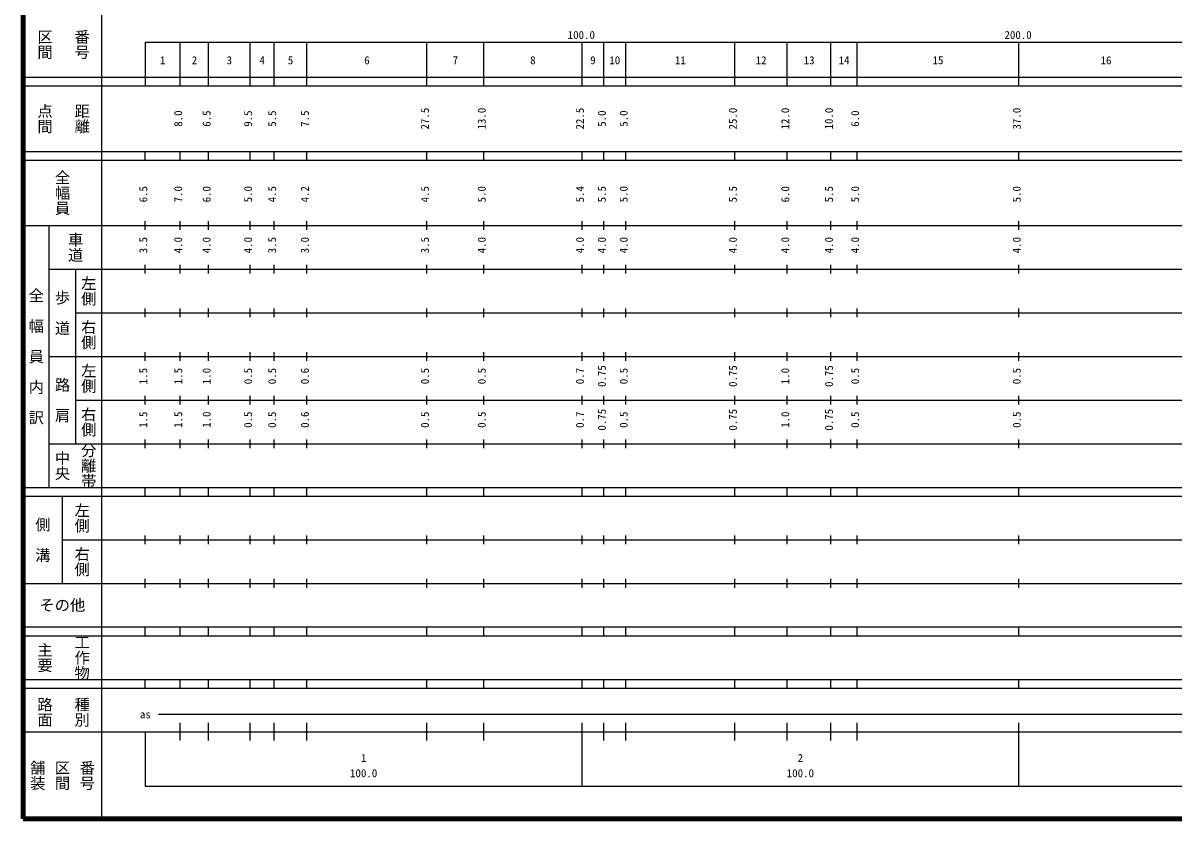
# Model space of a CAD drawing. Units: millimetres, scale not verified. Extents: x 40000 to 680000, y 20000 to 380000.
# Drawn here: x 40000 to 303549, y 20000 to 202409 of the extents above; entities that cross this region are included whole.
import ezdxf
from ezdxf.enums import TextEntityAlignment as Align

# ---------------------------------------------------------------- set-up
doc = ezdxf.new("R2010")
doc.units = ezdxf.units.MM
doc.header["$LTSCALE"] = 1000
doc.layers.add('M-TTL', color=2, linetype='Continuous', lineweight=140)
doc.layers.add('M-TTL-BAND', color=7, linetype='Continuous', lineweight=25)
doc.styles.add('@ＭＳ ゴシック', font='')
doc.styles.add('ＭＳ ゴシック', font='')
doc.styles.get('@ＭＳ ゴシック').set_extended_font_data('@MS Gothic')
doc.styles.get('ＭＳ ゴシック').set_extended_font_data('MS Gothic')

msp = doc.modelspace()

# ---------------------------------------------------------------- linework, layer by layer
at = {"layer": 'M-TTL'}
for p, q in [((40000, 380000), (40000, 20000)), ((40000, 20000), (680000, 20000))]:
    msp.add_line(p, q, dxfattribs=at)
at = {"layer": 'M-TTL-BAND'}
for p, q in [((58000, 370000), (58000, 20000)), ((68000, 198000), (579000, 198000)), ((68000, 198000), (68000, 188000)), ((76000, 188000), (76000, 198000)), ((82500, 188000), (82500, 198000)), ((92000, 188000), (92000, 198000)), ((97500, 188000), (97500, 198000)), ((105000, 188000), (105000, 198000)), ((132500, 188000), (132500, 198000)), ((145500, 188000), (145500, 198000)), ((168000, 188000), (168000, 198000)), ((173000, 188000), (173000, 198000)), ((178000, 188000), (178000, 198000)), ((203000, 188000), (203000, 198000)), ((215000, 188000), (215000, 198000)), ((225000, 188000), (225000, 198000)), ((231000, 188000), (231000, 198000)), ((268000, 188000), (268000, 198000)), ((40000, 190000), (579000, 190000)), ((40000, 188000), (579000, 188000)), ((40000, 173000), (579000, 173000)), ((68000, 171000), (68000, 173000)), ((76000, 171000), (76000, 173000)), ((82500, 171000), (82500, 173000)), ((92000, 171000), (92000, 173000)), ((97500, 171000), (97500, 173000)), ((105000, 171000), (105000, 173000)), ((132500, 171000), (132500, 173000)), ((145500, 171000), (145500, 173000)), ((168000, 171000), (168000, 173000)), ((173000, 171000), (173000, 173000)), ((178000, 171000), (178000, 173000)), ((203000, 171000), (203000, 173000)), ((215000, 171000), (215000, 173000)), ((225000, 171000), (225000, 173000)), ((231000, 171000), (231000, 173000)), ((268000, 171000), (268000, 173000)), ((40000, 171000), (579000, 171000)), ((40000, 156000), (579000, 156000)), ((46000, 96000), (46000, 156000)), ((68000, 155000), (68000, 157000)), ((76000, 155000), (76000, 157000)), ((82500, 155000), (82500, 157000)), ((92000, 155000), (92000, 157000)), ((97500, 155000), (97500, 157000)), ((105000, 155000), (105000, 157000)), ((132500, 155000), (132500, 157000)), ((145500, 155000), (145500, 157000)), ((168000, 155000), (168000, 157000)), ((173000, 155000), (173000, 157000)), ((178000, 155000), (178000, 157000)), ((203000, 155000), (203000, 157000)), ((215000, 155000), (215000, 157000)), ((225000, 155000), (225000, 157000)), ((231000, 155000), (231000, 157000)), ((268000, 155000), (268000, 157000)), ((46000, 146000), (579000, 146000)), ((52000, 146000), (52000, 106000)), ((68000, 145000), (68000, 147000)), ((76000, 145000), (76000, 147000)), ((82500, 145000), (82500, 147000)), ((92000, 145000), (92000, 147000)), ((97500, 145000), (97500, 147000)), ((105000, 145000), (105000, 147000)), ((132500, 145000), (132500, 147000)), ((145500, 145000), (145500, 147000)), ((168000, 145000), (168000, 147000)), ((173000, 145000), (173000, 147000)), ((178000, 145000), (178000, 147000)), ((203000, 145000), (203000, 147000)), ((215000, 145000), (215000, 147000)), ((225000, 145000), (225000, 147000)), ((231000, 145000), (231000, 147000)), ((268000, 145000), (268000, 147000)), ((52000, 136000), (579000, 136000)), ((68000, 135000), (68000, 137000)), ((76000, 135000), (76000, 137000)), ((82500, 135000), (82500, 137000)), ((92000, 135000), (92000, 137000)), ((97500, 135000), (97500, 137000)), ((105000, 135000), (105000, 137000)), ((132500, 135000), (132500, 137000)), ((145500, 135000), (145500, 137000)), ((168000, 135000), (168000, 137000)), ((173000, 135000), (173000, 137000)), ((178000, 135000), (178000, 137000)), ((203000, 135000), (203000, 137000)), ((215000, 135000), (215000, 137000)), ((225000, 135000), (225000, 137000)), ((231000, 135000), (231000, 137000)), ((268000, 135000), (268000, 137000)), ((68000, 125000), (68000, 127000)), ((76000, 125000), (76000, 127000)), ((82500, 125000), (82500, 127000)), ((92000, 125000), (92000, 127000)), ((97500, 125000), (97500, 127000)), ((105000, 125000), (105000, 127000)), ((132500, 125000), (132500, 127000)), ((145500, 125000), (145500, 127000)), ((168000, 125000), (168000, 127000)), ((173000, 125000), (173000, 127000)), ((178000, 125000), (178000, 127000)), ((203000, 125000), (203000, 127000)), ((215000, 125000), (215000, 127000)), ((225000, 125000), (225000, 127000)), ((231000, 125000), (231000, 127000)), ((268000, 125000), (268000, 127000)), ((46000, 126000), (579000, 126000)), ((52000, 116000), (579000, 116000)), ((68000, 115000), (68000, 117000)), ((76000, 115000), (76000, 117000)), ((82500, 115000), (82500, 117000)), ((92000, 115000), (92000, 117000)), ((97500, 115000), (97500, 117000)), ((105000, 115000), (105000, 117000)), ((132500, 115000), (132500, 117000)), ((145500, 115000), (145500, 117000)), ((168000, 115000), (168000, 117000)), ((173000, 115000), (173000, 117000)), ((178000, 115000), (178000, 117000)), ((203000, 115000), (203000, 117000)), ((215000, 115000), (215000, 117000)), ((225000, 115000), (225000, 117000)), ((231000, 115000), (231000, 117000)), ((268000, 115000), (268000, 117000)), ((46000, 106000), (579000, 106000)), ((68000, 105000), (68000, 107000)), ((76000, 105000), (76000, 107000)), ((82500, 105000), (82500, 107000)), ((92000, 105000), (92000, 107000)), ((97500, 105000), (97500, 107000)), ((105000, 105000), (105000, 107000)), ((132500, 105000), (132500, 107000)), ((145500, 105000), (145500, 107000)), ((168000, 105000), (168000, 107000)), ((173000, 105000), (173000, 107000)), ((178000, 105000), (178000, 107000)), ((203000, 105000), (203000, 107000)), ((215000, 105000), (215000, 107000)), ((225000, 105000), (225000, 107000)), ((231000, 105000), (231000, 107000)), ((268000, 105000), (268000, 107000)), ((40000, 96000), (579000, 96000)), ((68000, 94000), (68000, 96000)), ((76000, 94000), (76000, 96000)), ((82500, 94000), (82500, 96000)), ((92000, 94000), (92000, 96000)), ((97500, 94000), (97500, 96000)), ((105000, 94000), (105000, 96000)), ((132500, 94000), (132500, 96000)), ((145500, 94000), (145500, 96000)), ((168000, 94000), (168000, 96000)), ((173000, 94000), (173000, 96000)), ((178000, 94000), (178000, 96000)), ((203000, 94000), (203000, 96000)), ((215000, 94000), (215000, 96000)), ((225000, 94000), (225000, 96000)), ((231000, 94000), (231000, 96000)), ((268000, 94000), (268000, 96000)), ((40000, 94000), (579000, 94000)), ((49000, 94000), (49000, 74000)), ((68000, 83000), (68000, 85000)), ((76000, 83000), (76000, 85000)), ((82500, 83000), (82500, 85000)), ((92000, 83000), (92000, 85000)), ((97500, 83000), (97500, 85000)), ((105000, 83000), (105000, 85000)), ((132500, 83000), (132500, 85000)), ((145500, 83000), (145500, 85000)), ((168000, 83000), (168000, 85000)), ((173000, 83000), (173000, 85000)), ((178000, 83000), (178000, 85000)), ((203000, 83000), (203000, 85000)), ((215000, 83000), (215000, 85000)), ((225000, 83000), (225000, 85000)), ((231000, 83000), (231000, 85000)), ((268000, 83000), (268000, 85000)), ((49000, 84000), (579000, 84000)), ((40000, 74000), (579000, 74000)), ((68000, 73000), (68000, 75000)), ((76000, 73000), (76000, 75000)), ((82500, 73000), (82500, 75000)), ((92000, 73000), (92000, 75000)), ((97500, 73000), (97500, 75000)), ((105000, 73000), (105000, 75000)), ((132500, 73000), (132500, 75000)), ((145500, 73000), (145500, 75000)), ((168000, 73000), (168000, 75000)), ((173000, 73000), (173000, 75000)), ((178000, 73000), (178000, 75000)), ((203000, 73000), (203000, 75000)), ((215000, 73000), (215000, 75000)), ((225000, 73000), (225000, 75000)), ((231000, 73000), (231000, 75000)), ((268000, 73000), (268000, 75000)), ((40000, 64000), (579000, 64000)), ((68000, 62000), (68000, 64000)), ((76000, 62000), (76000, 64000)), ((82500, 62000), (82500, 64000)), ((92000, 62000), (92000, 64000)), ((97500, 62000), (97500, 64000)), ((105000, 62000), (105000, 64000)), ((132500, 62000), (132500, 64000)), ((145500, 62000), (145500, 64000)), ((168000, 62000), (168000, 64000)), ((173000, 62000), (173000, 64000)), ((178000, 62000), (178000, 64000)), ((203000, 62000), (203000, 64000)), ((215000, 62000), (215000, 64000)), ((225000, 62000), (225000, 64000)), ((231000, 62000), (231000, 64000)), ((268000, 62000), (268000, 64000)), ((40000, 62000), (579000, 62000)), ((40000, 52000), (579000, 52000)), ((68000, 50000), (68000, 52000)), ((76000, 50000), (76000, 52000)), ((82500, 50000), (82500, 52000)), ((92000, 50000), (92000, 52000)), ((97500, 50000), (97500, 52000)), ((105000, 50000), (105000, 52000)), ((132500, 50000), (132500, 52000)), ((145500, 50000), (145500, 52000)), ((168000, 50000), (168000, 52000)), ((173000, 50000), (173000, 52000)), ((178000, 50000), (178000, 52000)), ((203000, 50000), (203000, 52000)), ((215000, 50000), (215000, 52000)), ((225000, 50000), (225000, 52000)), ((231000, 50000), (231000, 52000)), ((268000, 50000), (268000, 52000)), ((40000, 50000), (579000, 50000)), ((71000, 44000), (565000, 44000)), ((40000, 40000), (579000, 40000)), ((68000, 40000), (68000, 27500)), ((76000, 38000), (76000, 42000)), ((82500, 38000), (82500, 42000)), ((92000, 38000), (92000, 42000)), ((97500, 38000), (97500, 42000)), ((105000, 38000), (105000, 42000)), ((132500, 38000), (132500, 42000)), ((145500, 38000), (145500, 42000)), ((168000, 27500), (168000, 42000)), ((173000, 38000), (173000, 42000)), ((178000, 38000), (178000, 42000)), ((203000, 38000), (203000, 42000)), ((215000, 38000), (215000, 42000)), ((225000, 38000), (225000, 42000)), ((231000, 38000), (231000, 42000)), ((268000, 27500), (268000, 42000)), ((68000, 27500), (579000, 27500))]:
    msp.add_line(p, q, dxfattribs=at)

# ---------------------------------------------------------------- texts
at = {"layer": 'M-TTL-BAND', "style": '@ＭＳ ゴシック'}
for s, p in [('区間', (45000, 197500)), ('番号', (53500, 197500)), ('点間', (45000, 180500)), ('距離', (53500, 180500)), ('全幅員', (49000, 163500)), ('車道', (52000, 151000)), ('左側', (55000, 141000)), ('全\u3000幅\u3000員\u3000内\u3000訳', (43000, 126000)), ('歩\u3000道', (49000, 136000)), ('右側', (55000, 131000)), ('左側', (55000, 121000)), ('路\u3000肩', (49000, 116000)), ('右側', (55000, 111000)), ('分離帯', (55000, 101000)), ('中央', (49000, 101000)), ('左側', (53500, 89000)), ('側\u3000溝', (44500, 84000)), ('右側', (53500, 79000)), ('工作物', (53500, 57000)), ('主要', (45000, 57000)), ('路面', (45000, 44500)), ('種別', (53500, 44500)), ('舗装', (43333, 30000)), ('区間', (49000, 30000)), ('番号', (54667, 30000))]:
    msp.add_text(s, height=2566, rotation=270, dxfattribs=at).set_placement(p, align=Align.MIDDLE_CENTER)
at = {"layer": 'M-TTL-BAND', "style": 'ＭＳ ゴシック'}
for s, p in [('100.0', (167844, 198195)), ('200.0', (267844, 198195)), ('1', (72000, 192405)), ('2', (79250, 192405)), ('3', (87250, 192405)), ('4', (94750, 192405)), ('5', (101250, 192405)), ('6', (118750, 192405)), ('7', (139000, 192405)), ('8', (156750, 192405)), ('9', (170500, 192405)), ('10', (175500, 192405)), ('11', (190500, 192405)), ('12', (209000, 192405)), ('13', (220000, 192405)), ('14', (228000, 192405)), ('15', (249500, 192405)), ('16', (288000, 192405)), ('as', (68000, 42500)), ('1', (118000, 32523)), ('2', (218000, 32523)), ('100.0', (118000, 29033)), ('100.0', (218000, 29033))]:
    msp.add_text(s, height=1833, dxfattribs=at).set_placement(p, align=Align.BOTTOM_CENTER)
for s, p in [('8.0', (77000, 180500)), ('6.5', (83500, 180500)), ('9.5', (93000, 180500)), ('5.5', (98500, 180500)), ('7.5', (106000, 180500)), ('27.5', (133500, 180500)), ('13.0', (146500, 180500)), ('22.5', (169000, 180500)), ('5.0', (174000, 180500)), ('5.0', (179000, 180500)), ('25.0', (204000, 180500)), ('12.0', (216000, 180500)), ('10.0', (226000, 180500)), ('6.0', (232000, 180500)), ('37.0', (269000, 180500)), ('6.5', (69000, 163174)), ('7.0', (77000, 163174)), ('6.0', (83500, 163174)), ('5.0', (93000, 163174)), ('4.5', (98500, 163174)), ('4.2', (106000, 163174)), ('4.5', (133500, 163174)), ('5.0', (146500, 163174)), ('5.4', (169000, 163174)), ('5.5', (174000, 163174)), ('5.0', (179000, 163174)), ('5.5', (204000, 163174)), ('6.0', (216000, 163174)), ('5.5', (226000, 163174)), ('5.0', (232000, 163174)), ('5.0', (269000, 163174)), ('3.5', (69000, 151500)), ('4.0', (77000, 151500)), ('4.0', (83500, 151500)), ('4.0', (93000, 151500)), ('3.5', (98500, 151500)), ('3.0', (106000, 151500)), ('3.5', (133500, 151500)), ('4.0', (146500, 151500)), ('4.0', (169000, 151500)), ('4.0', (174000, 151500)), ('4.0', (179000, 151500)), ('4.0', (204000, 151500)), ('4.0', (216000, 151500)), ('4.0', (226000, 151500)), ('4.0', (232000, 151500)), ('4.0', (269000, 151500)), ('1.5', (69000, 121500)), ('1.5', (77000, 121500)), ('1.0', (83500, 121500)), ('0.5', (93000, 121500)), ('0.5', (98500, 121500)), ('0.6', (106000, 121500)), ('0.5', (133500, 121500)), ('0.5', (146500, 121500)), ('0.7', (169000, 121500)), ('0.75', (174000, 121500)), ('0.5', (179000, 121500)), ('0.75', (204000, 121500)), ('1.0', (216000, 121500)), ('0.75', (226000, 121500)), ('0.5', (232000, 121500)), ('0.5', (269000, 121500)), ('0.75', (174000, 111500)), ('0.75', (204000, 111500)), ('0.75', (226000, 111500)), ('1.5', (69000, 111500)), ('1.5', (77000, 111500)), ('1.0', (83500, 111500)), ('0.5', (93000, 111500)), ('0.5', (98500, 111500)), ('0.6', (106000, 111500)), ('0.5', (133500, 111500)), ('0.5', (146500, 111500)), ('0.7', (169000, 111500)), ('0.5', (179000, 111500)), ('1.0', (216000, 111500)), ('0.5', (232000, 111500)), ('0.5', (269000, 111500))]:
    msp.add_text(s, height=1833, rotation=90, dxfattribs=at).set_placement(p, align=Align.BOTTOM_CENTER)
msp.add_text('その他', height=2566, dxfattribs=at).set_placement((49000, 69000), align=Align.MIDDLE_CENTER)

doc.saveas('drawing.dxf')
